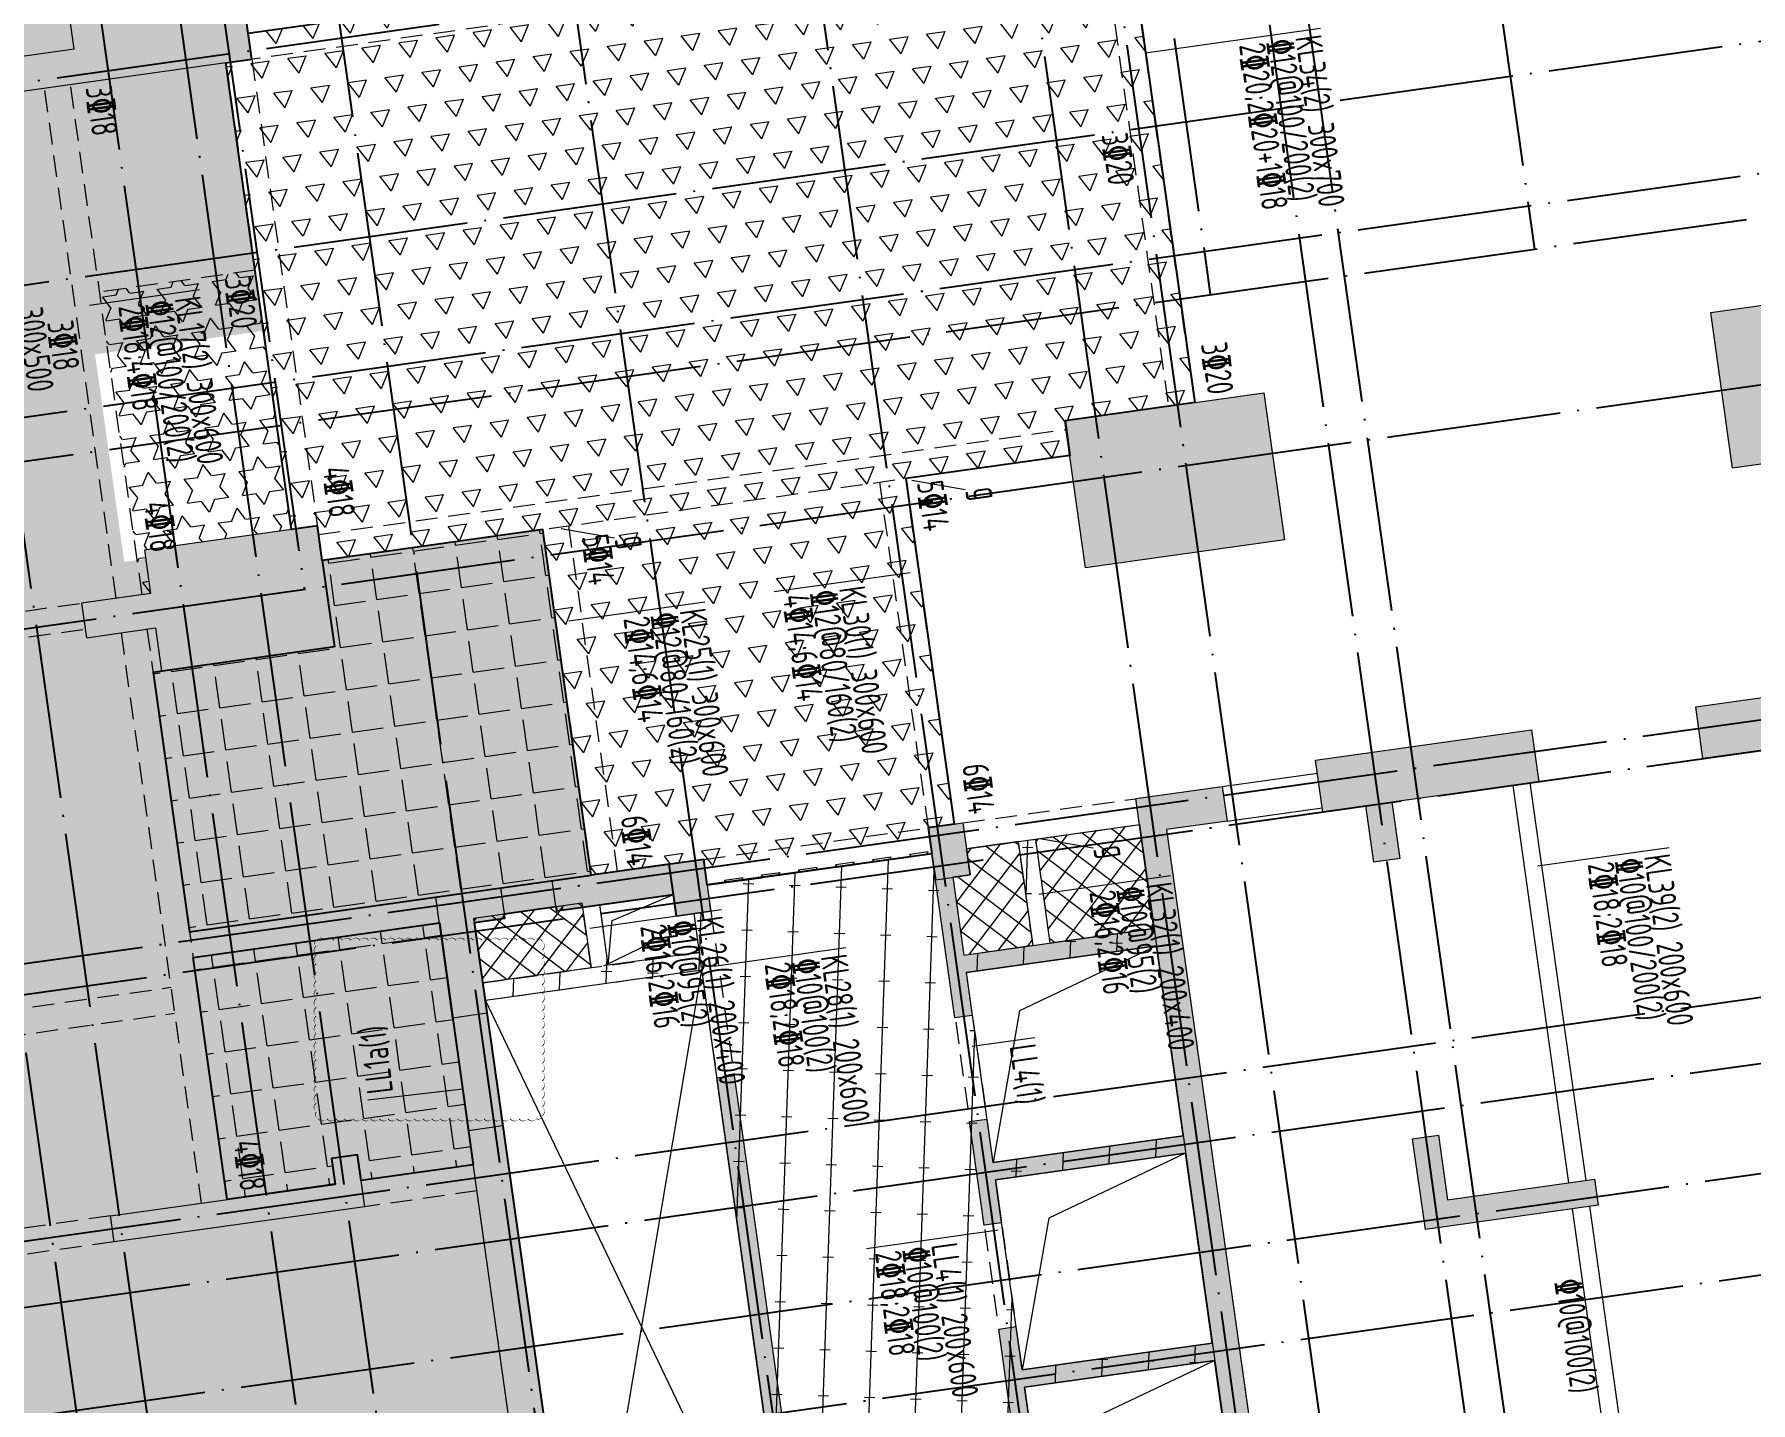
# Model space of a CAD drawing. Header units: millimetres. Extents: x 1089227 to 13101469, y 618865 to 10240562.
# Drawn here: x 3715716 to 3735382, y 4819837 to 4835516 of the extents above; entities that cross this region are included whole.
import ezdxf
from ezdxf.enums import TextEntityAlignment as Align

# ---------------------------------------------------------------- set-up
doc = ezdxf.new("R2010")
doc.units = ezdxf.units.MM
doc.header["$LTSCALE"] = 1000
doc.linetypes.add('DOTE', pattern=[2.42, 2, -0.2, 0.02, -0.2])
doc.linetypes.add('HIDDEN', pattern=[0.375, 0.25, -0.125])
doc.layers.get('0').update_dxf_attribs({"linetype": 'CONTINUOUS'})
doc.layers.add('0914调整', color=1, linetype='CONTINUOUS', plot=False)
doc.layers.add('TK-MEMO', color=8, linetype='CONTINUOUS', plot=False)
for name, color, linetype in [('C-H', 8, 'CONTINUOUS'), ('DOTE', 1, 'DOTE'), ('TK-TEXT', 7, 'CONTINUOUS'), ('辅助', 7, 'CONTINUOUS'), ('降板范围', 7, 'CONTINUOUS')]:
    doc.layers.add(name, color=color, linetype=linetype)
for name, color, linetype, lineweight in [('S-BEAM-DASH', 4, 'HIDDEN', 0), ('S-BEAM-SE-DASH', 3, 'HIDDEN', 0), ('S-HOLE', 11, 'CONTINUOUS', 0), ('S-SLAB', 160, 'CONTINUOUS', 0), ('S-SLAB-HATCH', 73, 'CONTINUOUS', 0), ('S-WALL', 31, 'CONTINUOUS', 0), ('梁原位标注', 7, 'CONTINUOUS', 18), ('梁名称编号', 2, 'CONTINUOUS', 18), ('梁标注引线', 2, 'CONTINUOUS', 18), ('梁集中标注', 2, 'CONTINUOUS', 18)]:
    doc.layers.add(name, color=color, linetype=linetype, lineweight=lineweight)
doc.styles.add('SADITK', font='sadixcsg.shx', dxfattribs={"bigfont": 'AllInOneBig.shx'})
doc.styles.add('SADITK-SX', font='simfang.ttf', dxfattribs={"width": 0.7})
doc.styles.add('Style 1', font='yjkeng.shx', dxfattribs={"width": 0.7, "height": 300, "bigfont": 'yjkchn.shx'})
pattern_1 = [(53.0000004, (-3886876.26, -900443.88), (-190.175082, 143.307201), []), (143.0000004, (-3886876.26, -900443.88), (-143.307201, -190.175082), [])]

# ---------------------------------------------------------------- blocks, each defined once
blk = doc.blocks.new('template_31-施工图_A0_A0_1.0000_3fa9c08c64a9101061c9a26412af947e', base_point=(-1189, 0))
at = {"layer": 'TK-MEMO', "style": 'SADITK', "width": 0.8}
blk.add_text('同一行需多名人员签字时，印刷体签名：1.同一行人名在同一单元中（图框、同个参照或块），若分多个，签字将出错；', height=28.5, dxfattribs=at).set_placement((-1190.26, 882.09), align=Align.BOTTOM_LEFT)
at = {"layer": 'TK-TEXT', "style": 'SADITK-SX', "width": 0.7}
for tag, p in [('市政会签', (-1176, 381.5)), ('园林会签', (-1176, 343.5)), ('幕墙会签', (-1176, 305.5)), ('装饰会签', (-1176, 267.5)), ('燃气会签', (-1176, 229.5)), ('暖通会签', (-1176, 191.5)), ('电气会签', (-1176, 153.5)), ('给排水会签', (-1176, 115.5)), ('结构会签', (-1176, 77.5)), ('建筑会签', (-1176, 39.5))]:
    blk.add_attdef(tag, text='', height=4, rotation=90, dxfattribs=at).set_placement(p, align=Align.MIDDLE_CENTER)
for tag, height, p in [('专业审定', 4, (1134.75, 268)), ('专业审核', 4, (1134.75, 248)), ('项目负责1', 4, (1134.75, 238)), ('项目负责2', 4, (1134.75, 228)), ('专业负责1', 4, (1134.75, 218)), ('专业负责2', 4, (1134.75, 208)), ('专业校对', 4, (1134.75, 198)), ('专业设计', 4, (1134.75, 188)), ('方案设计', 4, (1134.75, 178)), ('专业制图', 4, (1134.75, 168)), ('建设单位_001', 4, (1148.5, 140)), ('建设地点_001', 4, (1148.5, 124)), ('工程名称_001', 4, (1148.5, 106)), ('子项名称_001', 4, (1148.5, 86)), ('图纸名称_001', 4, (1148.5, 66)), ('版次', 4, (1129.5, 53)), ('日期', 4, (1165, 53)), ('图别', 4, (1129.5, 43)), ('图号', 4, (1165, 43)), ('合同号', 4, (1136, 30)), ('项目编号1', 2, (1114.06, 13.58)), ('阶段编号1', 2, (1132.25, 13.75)), ('子项编号1', 2, (1144.75, 13.75))]:
    blk.add_attdef(tag, text='', height=height, dxfattribs=at).set_placement(p, align=Align.MIDDLE_CENTER)
blk = doc.blocks.new('52+', base_point=(0, -1000))
at = {"layer": 'DOTE', "color": 14}
for p, q in [((6500, 40365.9), (6500, -4203.8)), ((7300, 40365.9), (7300, 9200)), ((9000, 40365.9), (9000, -4203.8)), ((9900, 40365.9), (9900, 9200)), ((10400, 40365.9), (10400, 23400)), ((11700, 40365.9), (11700, -4203.8)), ((14400, 40365.9), (14400, -4203.8)), ((17200, 40365.9), (17200, -4203.8)), ((19650, 40365.9), (19650, -4203.8)), ((20600, 40365.9), (20600, -4203.8)), ((21150, 40365.9), (21150, 25300.4)), ((22250, 40365.9), (22250, -4203.8)), ((22700, 40365.9), (22700, -4203.8)), ((24900, 40365.9), (24900, 25300)), ((-1268, 29600), (32065.5, 29600)), ((-1268, 27300), (32065.5, 27300)), ((-1268, 25800), (32065.5, 25800)), ((-1268, 25300), (32065.5, 25300)), ((-1268, 23400), (32065.5, 23400)), ((-1268, 19600), (32065.5, 19600)), ((-1268, 19250), (32065.5, 19250)), ((-1268, 16450), (32065.5, 16450)), ((-1268, 15700), (32065.5, 15700)), ((-1268, 14450), (32065.5, 14450)), ((-1268, 13300), (32065.5, 13300))]:
    blk.add_line(p, q, dxfattribs=at)
blk = doc.blocks.new('塔楼轴网260428')
at = {"layer": '辅助', "rotation": 8.00000038206086}
blk.add_blockref('52+', (-192268.4, -21666.4), dxfattribs=at)
blk = doc.blocks.new('04地块地下轴网260428')
blk.add_blockref('塔楼轴网260428', (0, 0))
blk = doc.blocks.new('QZ-TL-0808')
at = {"layer": 'C-H'}
for points in [[(-149506, -85828), (-148070, -85627), (-148210, -84636), (-146229, -84358), (-146034, -85744), (-149451, -86225)], [(-129318, -88646), (-126941, -88312), (-126690, -90095), (-129067, -90429)], [(-136717, -89888), (-134439, -89568), (-134203, -91251), (-136480, -91572)], [(-147930, -92373), (-147138, -92261), (-147068, -92757), (-145088, -92478), (-145283, -91092), (-147263, -91370), (-147194, -91865), (-147986, -91977)], [(-129490, -93164), (-127015, -92816), (-126917, -93509), (-127907, -93649), (-127921, -93550), (-129407, -93758)], [(-133179, -94945), (-133269, -94301), (-133764, -94371), (-133848, -93777), (-131372, -93429), (-131288, -94023), (-132972, -94259), (-132881, -94903)], [(-135554, -94572), (-134860, -94474), (-134916, -94078), (-135906, -94217), (-135697, -95705), (-137876, -96011), (-138001, -95118), (-137803, -95090), (-137887, -94496), (-138283, -94551), (-137977, -96730), (-137779, -96703), (-137848, -96209), (-135669, -95903), (-135364, -98079), (-137542, -98386), (-137612, -97890), (-137810, -97918), (-137643, -99106), (-137445, -99078), (-137514, -98584), (-135336, -98278), (-135030, -100456), (-137208, -100762), (-137278, -100267), (-137476, -100295), (-137309, -101484), (-137111, -101454), (-137180, -100960), (-135002, -100654), (-134696, -102833), (-136874, -103139), (-136944, -102644), (-137142, -102672), (-137030, -103464), (-134357, -103088)], [(-142591, -95157), (-140857, -94913), (-140774, -95507), (-141170, -95563), (-141205, -95315), (-142542, -95503)], [(-143733, -96731), (-143927, -95345), (-143185, -95240), (-143136, -95587), (-143483, -95636), (-143337, -96675)], [(-140707, -97417), (-140509, -97389), (-139758, -102737), (-139956, -102764)], [(-143552, -98018), (-143156, -97963), (-142467, -102865), (-142863, -102920)], [(-132587, -99154), (-132733, -98114), (-132436, -98073), (-132332, -98815), (-130648, -98579), (-130606, -98876)], [(-147613, -99297), (-147655, -98999), (-145080, -98637), (-145122, -98340), (-144825, -98298), (-144742, -98893)]]:
    blk.add_hatch(color=256, dxfattribs=at).paths.add_polyline_path(points)
at = {"layer": 'S-WALL'}
for points in [[(-149506, -85828), (-148070, -85627), (-148210, -84636), (-146229, -84358), (-146034, -85744), (-149451, -86225), (-149506, -85828)], [(-147930, -92373), (-147138, -92261), (-147068, -92757), (-145088, -92478), (-145283, -91092), (-147263, -91370), (-147194, -91865), (-147986, -91977), (-147930, -92373)], [(-133179, -94945), (-133269, -94301), (-133764, -94371), (-133848, -93777), (-131372, -93429), (-131288, -94023), (-132972, -94259), (-132881, -94903), (-133179, -94945)], [(-137643, -99107), (-137810, -97918), (-137612, -97890), (-137542, -98386), (-135364, -98079), (-135669, -95903), (-137848, -96209), (-137779, -96703), (-137977, -96730), (-138283, -94551), (-137887, -94496), (-137803, -95090), (-138001, -95118), (-137876, -96011), (-135697, -95705), (-135906, -94217), (-134916, -94078), (-134860, -94474), (-135554, -94572), (-134357, -103088)], [(-134696, -102833), (-135002, -100654), (-137180, -100960), (-137111, -101454)], [(-137309, -101484), (-137476, -100295), (-137278, -100267), (-137208, -100762), (-135030, -100456), (-135336, -98278), (-137514, -98584), (-137445, -99078), (-137643, -99106)], [(-142591, -95157), (-140857, -94913), (-140774, -95507), (-141170, -95563), (-141205, -95315), (-142542, -95503), (-142591, -95157)], [(-143733, -96731), (-143927, -95345), (-143185, -95240), (-143136, -95587), (-143483, -95636), (-143337, -96675), (-143733, -96731)], [(-132587, -99154), (-132733, -98114), (-132436, -98073), (-132332, -98815), (-130648, -98579), (-130606, -98876), (-132587, -99154)]]:
    blk.add_lwpolyline(points, dxfattribs=at)
for points in [[(-129318, -88646), (-126941, -88312), (-126690, -90095), (-129067, -90429)], [(-136717, -89888), (-134439, -89568), (-134203, -91251), (-136480, -91572)], [(-129490, -93164), (-127015, -92816), (-126917, -93509), (-127907, -93649), (-127921, -93550), (-129407, -93758)], [(-140707, -97417), (-140509, -97389), (-139758, -102737), (-139956, -102764)], [(-143552, -98018), (-143156, -97963), (-142467, -102865), (-142863, -102920)], [(-147613, -99297), (-147655, -98999), (-145080, -98637), (-145122, -98340), (-144825, -98298), (-144742, -98893)]]:
    blk.add_lwpolyline(points, close=True, dxfattribs=at)
blk = doc.blocks.new('1F柱网-0808')
blk.add_blockref('QZ-TL-0808', (144880, 148457))
blk = doc.blocks.new('2FJGBZ')
at = {"layer": 'S-SLAB-HATCH'}
h = blk.add_hatch(dxfattribs=at)
h.set_pattern_fill('松散材料', color=256, scale=200, angle=8)
h.set_pattern_definition([(8.0000004, (-5457252.86, 1932872.46), (133.485347, 397.445483), [0, -375])])
h.paths.add_polyline_path([(-9941, 34947), (-8108, 35973), (-7021, 34031), (-8854, 33005)], flags=16)
h.paths.add_polyline_path([(-5324, 26702), (-3492, 27727), (-2393, 25764), (-4225, 24738)], flags=16)
h.paths.add_polyline_path([(-593, 32496), (-676, 33091), (-924, 33056), (-1230, 35235), (701, 35506), (1091, 32733)], flags=16)
h.paths.add_polyline_path([(9248, 37919), (14299, 38629), (14772, 35262), (9722, 34554)], flags=16)
h.paths.add_polyline_path([(-685, 57224), (-2616, 56953), (-2950, 59330), (-1019, 59601)], flags=17)
h.paths.add_polyline_path([(-1646, 64057), (-2933, 63876), (-3114, 65163), (-1827, 65344)], flags=16)
h.paths.add_polyline_path([(-24126, 53937), (-21332, 55501), (-20160, 53408), (-22952, 51844)], flags=16)
edge = h.paths.add_edge_path()
edge.add_line((8274, 69995), (8191, 70590))
edge.add_line((8191, 70590), (3804, 69973))
edge.add_line((3804, 69973), (2121, 81951))
edge.add_line((2121, 81951), (-4347, 81042))
edge.add_line((-4347, 81042), (-6158, 83583))
edge.add_line((-6158, 83583), (-29732, 67073))
edge.add_line((-29732, 67073), (-29727, 67065))
edge.add_arc((-27730, 64687), 3105, 130.0192, 209.2114)
edge.add_line((-30440, 63171), (-28906, 60430))
edge.add_line((-28906, 60430), (-28209, 60820))
edge.add_line((-28209, 60820), (-23030, 51571))
edge.add_line((-23030, 51571), (-21720, 52305))
edge.add_line((-21720, 52305), (-19375, 48117))
edge.add_line((-19375, 48117), (-20683, 47384))
edge.add_line((-20683, 47384), (-16580, 40054))
edge.add_line((-16580, 40054), (-15271, 40787))
edge.add_line((-15271, 40787), (-13928, 38388))
edge.add_line((-13928, 38388), (-15237, 37655))
edge.add_line((-15237, 37655), (-7004, 22953))
edge.add_line((-7004, 22953), (-2295, 25590))
edge.add_line((-2295, 25590), (192, 21150))
edge.add_line((192, 21150), (9708, 26465))
edge.add_line((9708, 26465), (9462, 26902))
edge.add_line((9462, 26902), (13922, 29398))
edge.add_line((13922, 29398), (14261, 29587))
edge.add_line((14261, 29587), (12238, 32884))
edge.add_line((12238, 32884), (12186, 33190))
edge.add_line((12186, 33190), (11986, 34618))
edge.add_line((11986, 34618), (14806, 35014))
edge.add_line((14806, 35014), (14841, 34766))
edge.add_line((14841, 34766), (15435, 34850))
edge.add_line((15435, 34850), (15296, 35840))
edge.add_line((15296, 35840), (15049, 35805))
edge.add_line((15049, 35805), (14786, 37687))
edge.add_line((14786, 37687), (14735, 37681))
edge.add_line((14735, 37681), (14054, 42533))
edge.add_line((14054, 42533), (15292, 42708))
edge.add_line((15292, 42708), (15390, 42014))
edge.add_line((15390, 42014), (15786, 42070))
edge.add_line((15786, 42070), (15647, 43059))
edge.add_line((15647, 43059), (14012, 42829))
edge.add_line((14012, 42829), (13886, 43721))
edge.add_line((13886, 43721), (13985, 43736))
edge.add_line((13985, 43736), (13889, 44429))
edge.add_line((13889, 44429), (5471, 43245))
edge.add_line((5471, 43245), (5422, 43593))
edge.add_line((5422, 43593), (2748, 43216))
edge.add_line((2748, 43216), (1399, 52821))
edge.add_line((1399, 52821), (1744, 52870))
edge.add_line((1744, 52870), (1737, 52919))
edge.add_line((1737, 52919), (2332, 53003))
edge.add_line((2332, 53003), (2338, 52953))
edge.add_line((2338, 52953), (3676, 53141))
edge.add_line((3676, 53141), (3627, 53490))
edge.add_line((3627, 53490), (2735, 53363))
edge.add_line((2735, 53363), (2179, 57324))
edge.add_line((2179, 57324), (-346, 56969))
edge.add_line((-346, 56969), (-388, 57266))
edge.add_line((-388, 57266), (-685, 57224))
edge.add_line((-685, 57224), (-1450, 62671))
edge.add_line((-1450, 62671), (-1154, 62713))
edge.add_line((-1154, 62713), (-1975, 68555))
edge.add_line((-1975, 68555), (8274, 69995))
h.paths.add_polyline_path([(-14963, 37579), (-12696, 38848), (-11523, 36754), (-13791, 35485)], flags=16)
h = blk.add_hatch(dxfattribs=at)
h.set_pattern_fill('TRIANG', color=256, scale=150, angle=8)
h.set_pattern_definition([(68.0000004, (-5457252.86, 1932872.46), (-263.88782, 337.761074), [214.3125, -214.3125]), (128.0000004, (-5457252.86, 1932872.46), (-424.45358, -59.653019), [214.3125, -214.3125]), (8.0000004, (-5457384.8, 1933041.34), (160.56576, 397.414093), [214.3125, -214.3125])])
h.paths.add_polyline_path([(-1450, 62671), (-1153, 62713), (-1195, 63010), (8559, 64380), (8600, 64084), (8898, 64125), (9650, 58778), (8164, 58569), (8219, 58173), (6338, 57908), (6894, 53949), (6597, 53907), (6639, 53608), (4065, 53252), (4024, 53544), (2735, 53363), (2179, 57324), (-346, 56969), (-402, 57365), (-700, 57323)])
h = blk.add_hatch(dxfattribs=at)
h.set_pattern_fill('STARS', color=256, scale=50, angle=8)
h.set_pattern_definition([(8.0000004, (-7272583.12, -5076572.44), (-38.267455, 272.287079), [158.75, -158.75]), (68.0000004, (-7272583.12, -5076572.44), (-254.941255, 103.002951), [158.75, -158.75]), (128.0000004, (-7272523.65, -5076425.25), (-216.6738, -169.284128), [158.75, -158.75])])
h.paths.add_polyline_path([(-700, 57324), (-2381, 57088), (-2313, 56593), (-2411, 56578), (-2898, 60043), (-1117, 60293)])
h = blk.add_hatch(dxfattribs=at)
h.set_pattern_fill('ANGLE', color=256, scale=70, angle=8)
h.set_pattern_definition([(8.0000004, (-7272583.1, -5076572.44), (-68.04869, 484.191572), [355.6, -133.35]), (98.0000004, (-7272583.1, -5076572.44), (-484.191572, -68.04869), [355.6, -133.35])])
edge = h.paths.add_edge_path()
edge.add_line((-207, 55979), (-2286, 55686))
edge.add_line((-2286, 55686), (-1868, 52715))
edge.add_line((-1868, 52715), (2735, 53362))
edge.add_line((2735, 53362), (2179, 57324))
edge.add_line((2179, 57324), (-346, 56969))
edge.add_line((-346, 56969), (-206, 55979))
h = blk.add_hatch(dxfattribs=at)
h.set_pattern_fill('橡胶', color=256, scale=150, angle=8)
h.set_pattern_definition([(88, (-21741.7, -30030.15), (-530.007, 18.5083), []), (178, (-21131.1, -29460.8), (-18.5083, -530.007), [120, -410.33])])
h.paths.add_polyline_path([(8047, 43607), (5471, 43245), (5422, 43592), (2749, 43218), (1399, 52821), (1744, 52870), (1737, 52919), (2333, 53003), (2340, 52954), (3676, 53141), (3711, 52894), (4107, 52949), (4066, 53247), (6639, 53608), (6682, 53311), (7077, 53367), (7035, 53664), (9016, 53942), (10185, 45625), (8007, 45320), (7930, 45863), (7732, 45835)])
h.paths.add_polyline_path([(2748, 43216), (5223, 43565), (5127, 44258), (2651, 43910)])
h.paths.add_polyline_path([(5099, 44455), (2623, 44107), (1524, 51930), (4000, 52278)], flags=16)
h.paths.add_polyline_path([(2733, 52302), (1496, 52128), (1391, 52871), (2629, 53045)])
h.paths.add_polyline_path([(2834, 53023), (3676, 53141), (3711, 52894), (3909, 52922), (3972, 52476), (2931, 52330)], flags=17)
h.paths.add_polyline_path([(7630, 53747), (7035, 53664), (7077, 53367), (6880, 53339), (7005, 52448), (7797, 52559)], flags=16)
h.paths.add_polyline_path([(9184, 52751), (7995, 52584), (7828, 53775), (9016, 53942)])
h.paths.add_polyline_path([(7033, 52246), (9212, 52552), (9518, 50375), (7339, 50069)], flags=16)
h.paths.add_polyline_path([(7367, 49871), (9546, 50177), (9851, 48001), (7673, 47695)], flags=16)
h.paths.add_polyline_path([(7701, 47495), (9880, 47801), (10185, 45624), (8007, 45318)])
h = blk.add_hatch(dxfattribs=at)
h.set_pattern_fill('ANSI37', color=256, scale=150, angle=8)
h.set_pattern_definition([(53.0000004, (-3880440.1, -899539.33), (-190.175082, 143.307201), []), (143.0000004, (-3880440.1, -899539.33), (-143.307201, -190.175082), [])])
h.paths.add_polyline_path([(9184, 52751), (7995, 52584), (7828, 53775), (9016, 53942)])
h = blk.add_hatch(dxfattribs=at)
h.set_pattern_fill('ANSI37', color=256, scale=150, angle=8)
h.set_pattern_definition(pattern_1)
h.paths.add_polyline_path([(7630, 53747), (7035, 53664), (7077, 53367), (6880, 53339), (7005, 52448), (7797, 52559)])
h = blk.add_hatch(dxfattribs=at)
h.set_pattern_fill('ANSI37', color=256, scale=150, angle=8)
h.set_pattern_definition(pattern_1)
h.paths.add_polyline_path([(2733, 52302), (1496, 52128), (1391, 52871), (2629, 53045)])
h = blk.add_hatch(dxfattribs=at)
h.set_pattern_fill('ANGLE', color=256, scale=70, angle=8)
h.set_pattern_definition([(8.0000004, (-7272583.1, -5076572.44), (-68.04869, 484.191572), [355.6, -133.35]), (98.0000004, (-7272583.1, -5076572.44), (-484.191572, -68.04869), [355.6, -133.35])])
edge = h.paths.add_edge_path()
edge.add_line((-1437, 49646), (-1826, 52419))
edge.add_line((-1826, 52419), (995, 52815))
edge.add_line((995, 52815), (1384, 50042))
edge.add_line((1384, 50042), (98, 49863))
edge.add_line((98, 49863), (57, 50160))
edge.add_line((57, 50160), (-242, 50117))
edge.add_line((-242, 50117), (-200, 49821))
edge.add_line((-200, 49821), (-1437, 49647))
at = {"layer": 'S-BEAM-DASH'}
for p, q in [((9642, 58827), (8898, 64125)), ((8601, 64083), (-1153, 62712)), ((9345, 58785), (8601, 64083)), ((-1450, 62671), (-700, 57323)), ((-1153, 62712), (-388, 57266)), ((-2708, 56536), (-3529, 62378)), ((-2411, 56578), (-3232, 62420)), ((-1144, 60492), (-2926, 60242)), ((-1116, 60294), (-2898, 60044)), ((-388, 57266), (8178, 58470)), ((-346, 56969), (8219, 58173)), ((6598, 53905), (6041, 57867)), ((6895, 53947), (6338, 57908)), ((2476, 57365), (3032, 53406)), ((-5234, 56181), (-3105, 56480)), ((-5193, 55884), (-3064, 56183)), ((-2652, 56140), (-1734, 49605)), ((-2355, 56182), (-1437, 49647)), ((6994, 53961), (8975, 54239)), ((4024, 53544), (6598, 53905)), ((7036, 53664), (9016, 53942)), ((4066, 53247), (6640, 53608)), ((1696, 53217), (2291, 53300)), ((-1868, 52716), (953, 53112)), ((1737, 52919), (2333, 53003)), ((3909, 52922), (4175, 51039)), ((4107, 52950), (4371, 51068)), ((-1826, 52419), (995, 52815)), ((-7380, 51333), (-2081, 52078)), ((-7338, 51036), (-2040, 51781)), ((1148, 51726), (1329, 50438)), ((1544, 51781), (1697, 50692)), ((6911, 51678), (7064, 50588)), ((7109, 51706), (7262, 50616)), ((1384, 50042), (96, 49861)), ((1426, 49745), (138, 49564)), ((-2775, 49458), (-5448, 49082)), ((7245, 49301), (7398, 48212)), ((7443, 49329), (7596, 48239)), ((-2733, 49161), (-5406, 48785))]:
    blk.add_line(p, q, dxfattribs=at)
at = {"layer": 'S-BEAM-DASH', "linetype": 'Continuous'}
for p, q in [((9964, 54379), (11055, 54532)), ((13937, 49838), (13297, 54392)), ((14135, 49866), (13495, 54420)), ((10020, 53982), (11111, 54136)), ((14559, 46846), (14177, 49569)), ((14361, 46818), (13978, 49541))]:
    blk.add_line(p, q, dxfattribs=at)
at = {"layer": 'S-BEAM-SE-DASH'}
for p, q in [((2179, 57324), (2735, 53364)), ((7797, 52556), (7629, 53747)), ((7995, 52584), (7828, 53775)), ((2733, 52302), (2629, 53045)), ((2931, 52330), (2827, 53073)), ((1495, 52128), (3972, 52476)), ((1523, 51930), (4000, 52278))]:
    blk.add_line(p, q, dxfattribs=at)
at = {"layer": 'S-HOLE'}
for points in [[(2834, 53023), (3676, 53141), (3711, 52894), (3909, 52922), (3972, 52476), (2931, 52330)], [(7033, 52246), (9212, 52552), (9518, 50375), (7339, 50069)], [(5099, 44455), (2623, 44107), (1524, 51930), (4000, 52278)], [(7367, 49871), (9546, 50177), (9851, 48001), (7673, 47695)], [(7701, 47495), (9880, 47801), (10185, 45624), (8007, 45318)]]:
    blk.add_lwpolyline(points, close=True, dxfattribs=at)
for points in [[(2931, 52330), (2976, 52844), (3676, 53141)], [(9212, 52552), (7643, 51807), (7339, 50069)], [(4000, 52278), (2623, 44108)], [(5098, 44455), (1524, 51930)], [(9546, 50177), (7977, 49432), (7673, 47695)], [(9880, 47801), (8311, 47056), (8007, 45318)]]:
    blk.add_lwpolyline(points, dxfattribs=at)
at = {"layer": 'S-SLAB'}
for points in [[(8047, 43607), (5471, 43245), (5422, 43592), (2749, 43218), (1399, 52821), (1744, 52870), (1737, 52919), (2333, 53003), (2340, 52954), (3676, 53141), (3711, 52894), (4107, 52949), (4066, 53247), (6639, 53608), (6682, 53311), (7077, 53367), (7035, 53664), (9016, 53942), (10185, 45625), (8007, 45320), (7930, 45863), (7732, 45835)], [(9184, 52751), (7995, 52584), (7828, 53775), (9016, 53942)], [(7630, 53747), (7035, 53664), (7077, 53367), (6880, 53339), (7005, 52448), (7797, 52559)], [(2733, 52302), (1496, 52128), (1391, 52871), (2629, 53045)]]:
    blk.add_lwpolyline(points, close=True, dxfattribs=at)
at = {"layer": '降板范围'}
for points in [[(2748, 43216), (1399, 52821), (1744, 52870), (1737, 52919), (2332, 53003), (2338, 52953), (3676, 53141), (3627, 53490), (2735, 53363), (2179, 57324), (-346, 56969), (-402, 57366), (-699, 57324), (-1450, 62671), (-1154, 62713), (-1975, 68555)], [(-207, 55979), (-2286, 55686), (-1868, 52715), (2735, 53362), (2179, 57324), (-346, 56969), (-206, 55979)], [(-1437, 49646), (-1826, 52419), (995, 52815), (1384, 50042), (98, 49863), (57, 50160), (-242, 50117), (-200, 49821), (-1437, 49647)]]:
    blk.add_lwpolyline(points, dxfattribs=at)
blk.add_lwpolyline([(-1450, 62671), (-1153, 62713), (-1195, 63010), (8559, 64380), (8600, 64084), (8898, 64125), (9650, 58778), (8164, 58569), (8219, 58173), (6338, 57908), (6894, 53949), (6597, 53907), (6639, 53608), (4065, 53252), (4024, 53544), (2735, 53363), (2179, 57324), (-346, 56969), (-402, 57365), (-700, 57323)], close=True, dxfattribs=at)
blk.add_blockref('1F柱网-0808', (0, 0))

msp = doc.modelspace()

# ---------------------------------------------------------------- linework, layer by layer
at = {"layer": '0914调整'}
msp.add_lwpolyline([(3718946.308, 4825135.224, 0, 10, -0.52056705), (3719046.308, 4825135.224, 0, 10, -0.52056705), (3719146.308, 4825135.224, 0, 10, -0.52056705), (3719246.308, 4825135.224, 0, 10, -0.52056705), (3719346.308, 4825135.224, 0, 10, -0.52056705), (3719446.308, 4825135.224, 0, 10, -0.52056705), (3719546.308, 4825135.224, 0, 10, -0.52056705), (3719646.308, 4825135.224, 0, 10, -0.52056705), (3719746.308, 4825135.224, 0, 10, -0.52056705), (3719846.308, 4825135.224, 0, 10, -0.52056705), (3719946.308, 4825135.224, 0, 10, -0.52056705), (3720046.308, 4825135.224, 0, 10, -0.52056705), (3720146.308, 4825135.224, 0, 10, -0.52056705), (3720246.308, 4825135.224, 0, 10, -0.52056705), (3720346.308, 4825135.224, 0, 10, -0.52056705), (3720446.308, 4825135.224, 0, 10, -0.52056705), (3720546.308, 4825135.224, 0, 10, -0.52056705), (3720646.308, 4825135.224, 0, 10, -0.52056705), (3720746.308, 4825135.224, 0, 10, -0.52056705), (3720846.308, 4825135.224, 0, 10, -0.52056705), (3720946.308, 4825135.224, 0, 10, -0.52056705), (3721046.308, 4825135.224, 0, 10, -0.52056705), (3721146.308, 4825135.224, 0, 10, -0.52056705), (3721246.308, 4825135.224, 0, 10, -0.52056705), (3721346.308, 4825135.224, 0, 10, -0.52056705), (3721446.308, 4825135.224, 0, 10, -0.52056705), (3721535.334, 4825124.249, 0, 10, -0.52056705), (3721535.334, 4825024.249, 0, 10, -0.52056705), (3721535.334, 4824924.249, 0, 10, -0.52056705), (3721535.334, 4824824.249, 0, 10, -0.52056705), (3721535.334, 4824724.249, 0, 10, -0.52056705), (3721535.334, 4824624.249, 0, 10, -0.52056705), (3721535.334, 4824524.249, 0, 10, -0.52056705), (3721535.334, 4824424.249, 0, 10, -0.52056705), (3721535.334, 4824324.249, 0, 10, -0.52056705), (3721535.334, 4824224.249, 0, 10, -0.52056705), (3721535.334, 4824124.249, 0, 10, -0.52056705), (3721535.334, 4824024.249, 0, 10, -0.52056705), (3721535.334, 4823924.249, 0, 10, -0.52056705), (3721535.334, 4823824.249, 0, 10, -0.52056705), (3721535.334, 4823724.249, 0, 10, -0.52056705), (3721535.334, 4823624.249, 0, 10, -0.52056705), (3721535.334, 4823524.249, 0, 10, -0.52056705), (3721535.334, 4823424.249, 0, 10, -0.52056705), (3721535.334, 4823324.249, 0, 10, -0.52056705), (3721535.334, 4823224.249, 0, 10, -0.52056705), (3721535.334, 4823124.249, 0, 10, -0.52056705), (3721469.421, 4823090.161, 0, 10, -0.52056705), (3721369.421, 4823090.161, 0, 10, -0.52056705), (3721269.421, 4823090.161, 0, 10, -0.52056705), (3721169.421, 4823090.161, 0, 10, -0.52056705), (3721069.421, 4823090.161, 0, 10, -0.52056705), (3720969.421, 4823090.161, 0, 10, -0.52056705), (3720869.421, 4823090.161, 0, 10, -0.52056705), (3720769.421, 4823090.161, 0, 10, -0.52056705), (3720669.421, 4823090.161, 0, 10, -0.52056705), (3720569.421, 4823090.161, 0, 10, -0.52056705), (3720469.421, 4823090.161, 0, 10, -0.52056705), (3720369.421, 4823090.161, 0, 10, -0.52056705), (3720269.421, 4823090.161, 0, 10, -0.52056705), (3720169.421, 4823090.161, 0, 10, -0.52056705), (3720069.421, 4823090.161, 0, 10, -0.52056705), (3719969.421, 4823090.161, 0, 10, -0.52056705), (3719869.421, 4823090.161, 0, 10, -0.52056705), (3719769.421, 4823090.161, 0, 10, -0.52056705), (3719669.421, 4823090.161, 0, 10, -0.52056705), (3719569.421, 4823090.161, 0, 10, -0.52056705), (3719469.421, 4823090.161, 0, 10, -0.52056705), (3719369.421, 4823090.161, 0, 10, -0.52056705), (3719269.421, 4823090.161, 0, 10, -0.52056705), (3719169.421, 4823090.161, 0, 10, -0.52056705), (3719069.421, 4823090.161, 0, 10, -0.52056705), (3718969.421, 4823090.161, 0, 10, -0.52056705), (3718946.308, 4823167.048, 0, 10, -0.52056705), (3718946.308, 4823267.048, 0, 10, -0.52056705), (3718946.308, 4823367.048, 0, 10, -0.52056705), (3718946.308, 4823467.048, 0, 10, -0.52056705), (3718946.308, 4823567.048, 0, 10, -0.52056705), (3718946.308, 4823667.048, 0, 10, -0.52056705), (3718946.308, 4823767.048, 0, 10, -0.52056705), (3718946.308, 4823867.048, 0, 10, -0.52056705), (3718946.308, 4823967.048, 0, 10, -0.52056705), (3718946.308, 4824067.048, 0, 10, -0.52056705), (3718946.308, 4824167.048, 0, 10, -0.52056705), (3718946.308, 4824267.048, 0, 10, -0.52056705), (3718946.308, 4824367.048, 0, 10, -0.52056705), (3718946.308, 4824467.048, 0, 10, -0.52056705), (3718946.308, 4824567.048, 0, 10, -0.52056705), (3718946.308, 4824667.048, 0, 10, -0.52056705), (3718946.308, 4824767.048, 0, 10, -0.52056705), (3718946.308, 4824867.048, 0, 10, -0.52056705), (3718946.308, 4824967.048, 0, 10, -0.52056705), (3718946.308, 4825067.048, 0, 10, -0.52056705)], format="xyseb", close=True, dxfattribs=at)
at = {"layer": '梁原位标注', "lineweight": 18}
for p, q in [((3725771.601, 4830406.579), (3726380.668, 4830299.17)), ((3721754.163, 4829852.23), (3722363.233, 4829744.834)), ((3727238.945, 4826302.705), (3727848.015, 4826195.309)), ((3722243.444, 4824843.262), (3722799.318, 4825114.38))]:
    msp.add_line(p, q, dxfattribs=at)
at = {"layer": '梁标注引线', "color": 6, "lineweight": 18}
for p, q in [((3728448.634, 4835303.609), (3730451.428, 4835585.084)), ((3716348.495, 4832413.675), (3717609.183, 4832590.854)), ((3725751.091, 4829345.244), (3724193.319, 4829126.348)), ((3721839.599, 4828795.53), (3723397.367, 4829014.46)), ((3732938.416, 4825987.979), (3734446.671, 4826199.95)), ((3727227.597, 4825664.919), (3728735.852, 4825876.89)), ((3722081.79, 4825274.966), (3723590.044, 4825486.937)), ((3723506.77, 4824839.042), (3725015.026, 4825051.002)), ((3726462.717, 4823922.028), (3727178.757, 4824022.661)), ((3720624.269, 4823430.757), (3719536.354, 4823301.779)), ((3726759.156, 4821812.753), (3725250.902, 4821600.782))]:
    msp.add_line(p, q, dxfattribs=at)

# ---------------------------------------------------------------- block references
for name, p in [('2FJGBZ', (3719362.209, 4772518.421)), ('04地块地下轴网260428', (3904175.334, 4825211.796))]:
    msp.add_blockref(name, p)
at = {"xscale": 150, "yscale": 150, "zscale": 150, "rotation": 35.00532206532363}
msp.add_blockref('template_31-施工图_A0_A0_1.0000_3fa9c08c64a9101061c9a26412af947e', (3701586.318, 4721512.406), dxfattribs=at)

# ---------------------------------------------------------------- texts
at = {"layer": '梁原位标注', "style": 'Style 1', "width": 0.7}
for s, rotation, p in [('3%%13318', -81.9999522, (3716212.294, 4834891.693)), ('5%%13314', -82.0012499, (3725738.401, 4830367.315)), ('g', -82.0012499, (3726380.668, 4830299.17)), ('5%%13314', -82, (3721902.21, 4829751.025)), ('g', -82, (3722363.233, 4829744.834)), ('g', -82, (3727848.015, 4826195.309))]:
    msp.add_text(s, height=300, rotation=rotation, dxfattribs=at).set_placement(p, align=Align.BOTTOM_LEFT)
for s, rotation, p in [('3%%13320', -82, (3728281.169, 4834109.84)), ('3%%13320', -82.0000478, (3718234.096, 4832462.084)), ('300x500', -81.9999522, (3715876.757, 4831926.134)), ('3%%13318', -81.9999522, (3716198.594, 4831971.365)), ('%%13210@100(2)', -82, (3733530.875, 4820622.768))]:
    msp.add_text(s, height=300, rotation=rotation, dxfattribs=at).set_placement(p, align=Align.TOP_CENTER)
for s, rotation, p in [('3%%13320', -82, (3729075.052, 4831362.551)), ('4%%13318', -82.0000478, (3719010.834, 4829953.111)), ('4%%13318', -81.9999522, (3716962.442, 4829554.148)), ('6%%13314', -82.0012499, (3726337.096, 4826555.673)), ('6%%13314', -82, (3722424.469, 4825962.138)), ('g', -82, (3722799.318, 4825114.38)), ('4%%13318', -81.9999522, (3717990.937, 4822236.068))]:
    msp.add_text(s, height=300, rotation=rotation, dxfattribs=at).set_placement(p, align=Align.BOTTOM_RIGHT)
at = {"layer": '梁名称编号', "color": 6, "style": 'Style 1', "width": 0.7}
for s, rotation, p in [('KL34(2) 300x700', -82, (3730459.779, 4835525.668)), ('KL17(2) 300x600', -81.9999522, (3717617.533, 4832531.438)), ('KL25(1) 300x600', -82, (3723405.718, 4828955.044)), ('KL39(2) 200x600', -82, (3734455.021, 4826140.534)), ('KL32(1) 200x400', -82, (3728744.202, 4825817.474)), ('KL26(1) 200x400', -82, (3723598.394, 4825427.521)), ('KL28(1) 200x600', -82.0004645, (3725023.376, 4824991.585)), ('LL1a(1)', 96.7611295, (3719529.29, 4823361.362)), ('LL4(1)', -82, (3727187.107, 4823963.245))]:
    msp.add_text(s, height=300, rotation=rotation, dxfattribs=at).set_placement(p, align=Align.TOP_LEFT)
for s, rotation, p in [('KL30(1) 300x600', -82.0012499, (3724845.344, 4829157.381)), ('LL4(1) 200x600', -82, (3725902.927, 4821631.828))]:
    msp.add_text(s, height=300, rotation=rotation, dxfattribs=at).set_placement(p, align=Align.BOTTOM_LEFT)
at = {"layer": '梁集中标注', "color": 6, "style": 'Style 1', "width": 0.7}
for s, rotation, p in [('%%13212@100/200(2)', -82, (3730137.941, 4835480.436)), ('2%%13320;2%%13320+1%%13318', -82, (3729816.104, 4835435.205)), ('2%%13318;4%%13318', -81.9999522, (3716973.859, 4832440.975)), ('%%13212@100/200(2)', -81.9999522, (3717295.696, 4832486.207)), ('2%%13314;6%%13314', -82, (3722762.043, 4828864.582)), ('%%13212@80/160(2)', -82, (3723083.881, 4828909.813)), ('2%%13318;2%%13318', -82, (3733811.347, 4826050.072)), ('%%13210@100/200(2)', -82, (3734133.184, 4826095.303)), ('2%%13316;2%%13316', -82, (3728100.528, 4825727.012)), ('%%13210@95(2)', -82, (3728422.365, 4825772.243)), ('2%%13316;2%%13316', -82, (3722954.72, 4825337.058)), ('%%13210@95(2)', -82, (3723276.557, 4825382.29)), ('2%%13318;2%%13318', -82.0004645, (3724379.701, 4824901.128)), ('%%13210@100(2)', -82.0004645, (3724701.539, 4824946.357))]:
    msp.add_text(s, height=300, rotation=rotation, dxfattribs=at).set_placement(p, align=Align.TOP_LEFT)
for s, rotation, p in [('4%%13314;6%%13314', -82.0012499, (3724201.668, 4829066.932)), ('%%13212@80/160(2)', -82.0012499, (3724523.506, 4829112.156)), ('2%%13318;2%%13318', -82, (3725259.252, 4821541.366)), ('%%13210@100(2)', -82, (3725581.089, 4821586.597))]:
    msp.add_text(s, height=300, rotation=rotation, dxfattribs=at).set_placement(p, align=Align.BOTTOM_LEFT)

doc.saveas('drawing.dxf')
